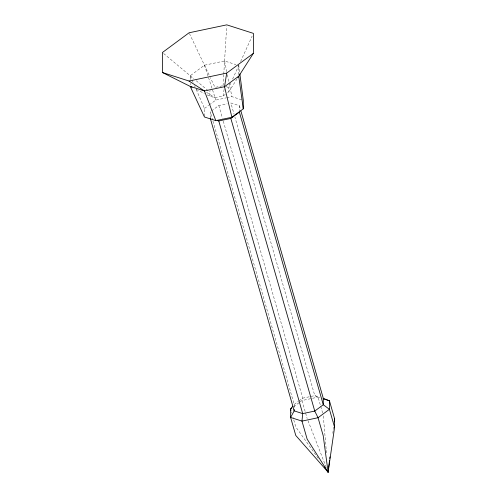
<?xml version="1.0" encoding="UTF-8"?>
<svg xmlns="http://www.w3.org/2000/svg" width="497" height="497" viewBox="0 0 497 497"><rect width="100%" height="100%" fill="white"/><g stroke="black" fill="none" stroke-linecap="round" stroke-linejoin="round"><path stroke-width="0.37" stroke-dasharray="2.48 1.86" d="M190.233 84.869L190.233 83.347M190.239 79.539L190.245 75.73L204.466 65.206L224.563 60.976L235.926 64.616M204.46 116.223L204.466 108.47L195.501 87.832M225.334 94.355L223.047 96.045L214.971 97.747L209.268 95.921L209.268 91.634L210.411 90.789M210.262 118.236L210.274 111.837L212.623 120.032M227.62 92.666L228.763 91.815L228.769 87.534L230.689 83.316M238.753 74.662L238.765 65.523L239.647 72.332M239.374 112.111L239.386 105.712L230.863 102.985L234.068 114.155M294.181 407.323L294.187 404.483L212.834 120.777M223.06 85.708L223.718 74.923M223.768 74.152L226.675 26.391M332.841 433.266L333.214 430.216M333.307 429.458L333.586 427.165M223.047 96.045L224.147 89.162M232.608 79.091L239.001 65.026M240.604 61.51L252.116 36.188M228.763 91.815L237.106 78.781M204.466 108.47L208.659 105.37M209.256 104.923L215.847 100.052L226.079 97.897M211.492 110.937L218.804 105.526L227.098 103.78M294.187 404.483L298.455 401.321M299.064 400.874L302.716 398.165L314.775 395.631L319.745 397.221M293.621 406.72L299.61 402.29M300.207 401.849L302.002 400.52L318.08 397.134L320.211 397.817M222.327 85.863L214.984 87.404L210.337 77.6M226.806 97.741L231.925 96.666L242.573 100.077M225.918 86.621L228.769 87.534M196.166 89.373L204.441 93.511M207.199 94.884L209.268 95.921M206.541 92.312L214.971 97.747M163.606 53.502L193.855 78.762M196.222 80.738L208.088 90.647M318.229 458.34L295.79 426.948L293.106 417.579M189.419 33.479L210.007 76.898M190.245 75.73L191.786 79.29M192.097 79.998L193.333 82.85M194.569 85.695L195.191 87.118M308.003 420.673L326.43 467.857M204.466 65.206L215.847 100.052M239.386 105.712L240.449 109.439M322.628 412.982L318.08 397.134L314.775 395.631L234.919 117.137M218.804 105.526L222.432 118.18M223.29 121.162L302.716 398.165L302.002 400.52L307.165 418.524M291.453 411.82L291.863 413.262M224.563 60.976L226.756 71.605M227.384 74.643L228.949 82.241M229.105 82.999L231.925 96.666M323.311 415.914L326.461 452.891"/><path stroke-width="0.75" d="M192.035 87.31L162.395 72.5L162.42 52.514L189.084 32.777L226.769 24.85L253.395 33.38L253.371 53.365L237.939 77.476M243.275 108.831L238.746 76.184L224.526 86.708L204.429 90.939L190.227 86.391L204.46 117L215.816 120.634L231.894 117.255L243.275 108.831L243.288 100.307L239.846 73.842M294.181 409.453L294.174 410.876L290.615 417.468L295.777 435.471L328.101 472.15L334.593 427.308L334.605 418.785L329.443 400.775L323.298 398.358L240.877 110.93M323.298 398.358L323.292 404.751L314.756 411.069L302.698 413.603L294.174 410.876L210.262 118.236M329.499 460.713L328.101 472.15L326.305 469.64M329.772 458.427L329.958 456.905M334.232 421.829L334.605 418.785M224.514 86.869L226.707 73.102L253.371 53.365M292.851 406.155L290.627 408.938L290.615 417.468L301.977 421.102L318.055 417.722L329.43 409.298L329.443 400.775L323.05 398.724M217.363 120.51L218.786 120.964L230.844 118.429L239.374 112.111L323.292 404.751L329.43 409.298L334.593 427.308M291.826 408.049L290.627 408.938L291.037 410.379M162.395 72.5L189.022 81.03L226.707 73.102M189.022 81.03L204.59 91.057M324.51 467.13L325.411 468.385M327.542 470.721L328.101 472.15L327.97 470.609M204.429 90.939L215.816 120.634M230.844 118.429L314.756 411.069L318.055 417.722L323.218 435.732L328.101 472.15L307.14 439.112L301.977 421.102L302.698 413.603L218.786 120.964M224.526 86.708L231.894 117.255"/></g></svg>
